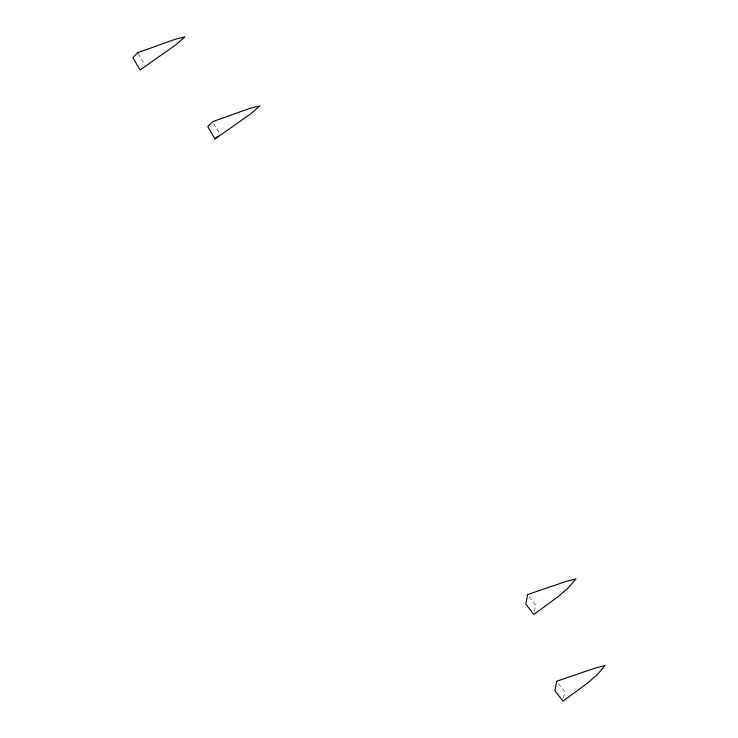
<?xml version="1.0" encoding="UTF-8"?>
<svg xmlns="http://www.w3.org/2000/svg" width="738" height="738" viewBox="0 0 738 738"><rect width="100%" height="100%" fill="white"/><g stroke="black" fill="none" stroke-linecap="round" stroke-linejoin="round"><path stroke-width="0.55" stroke-dasharray="3.69 2.77" d="M534.423 611.285L535.604 604.985L527.559 594.588M563.546 697.945L564.718 691.644L556.683 681.248M213.697 123.578L219.749 134.021M138.237 53.634L144.842 65.027"/><path stroke-width="1.11" d="M214.979 138.975L250.809 113.753L259.841 105.894L250.459 108.154L212.599 121.678L207.821 126.632L214.979 138.975L217.359 136.502M527.559 594.588L525.797 604.044L533.832 614.44L557.974 596.811L568.122 588.038L575.963 578.906L566.369 581.332L527.559 594.588M556.683 681.248L554.911 690.713L562.956 701.1L587.088 683.471L597.236 674.707L605.086 665.565L595.483 667.991L556.683 681.248M137.683 52.684L132.914 57.638L140.072 69.981L175.902 44.76L184.934 36.9L175.552 39.16L137.683 52.684"/></g></svg>
